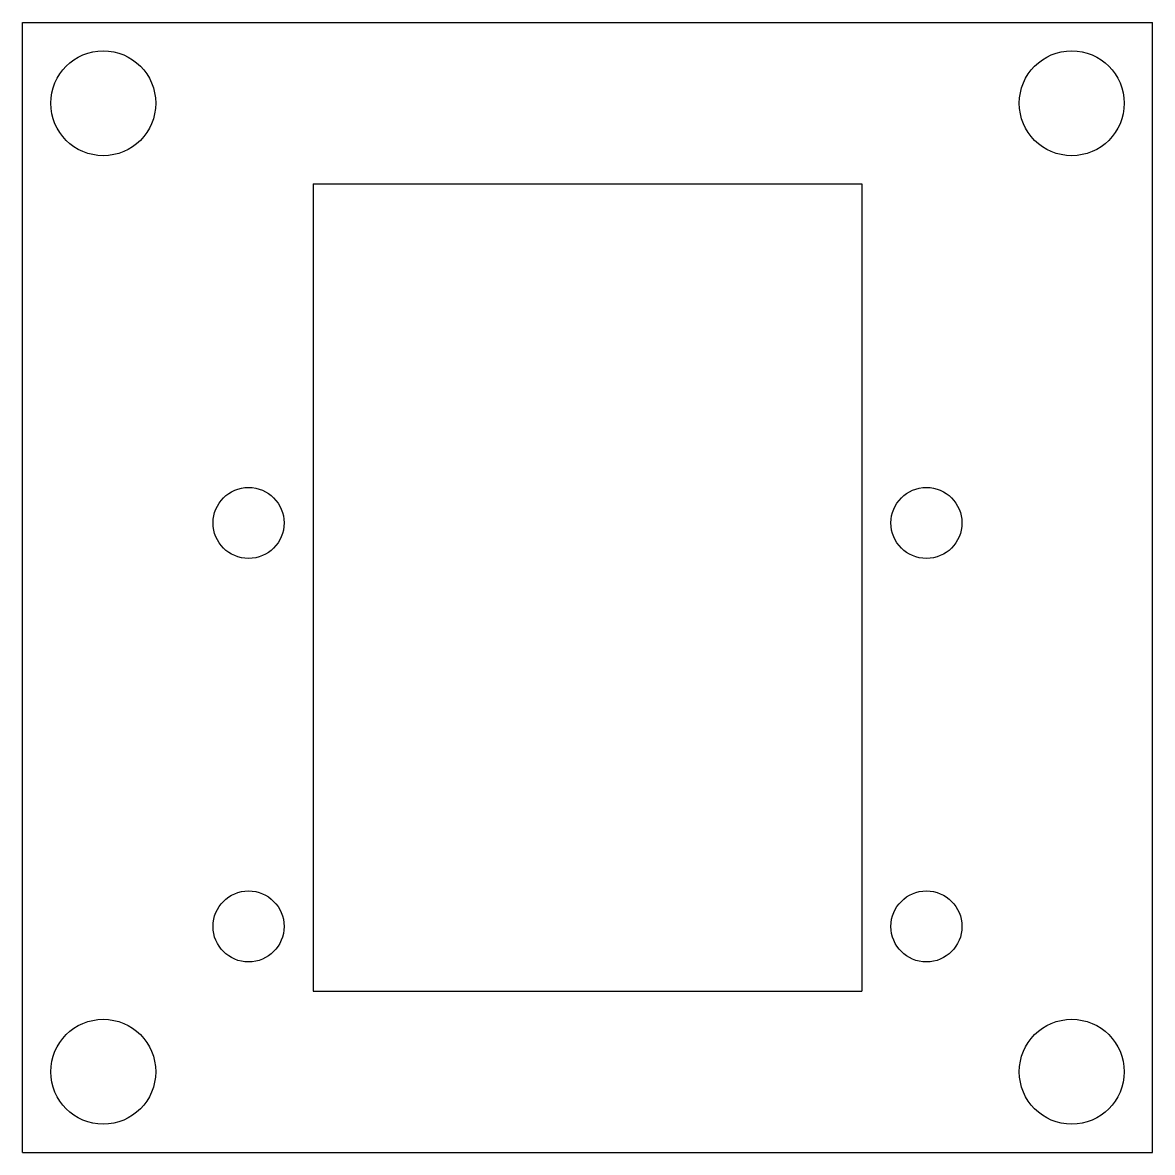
# Model space of a CAD drawing. Header units: millimetres. Extents: x -5 to 30, y -5 to 30.
import ezdxf

# ---------------------------------------------------------------- set-up
doc = ezdxf.new("R2010")
doc.units = ezdxf.units.MM

msp = doc.modelspace()

# ---------------------------------------------------------------- linework, layer by layer
at = {"color": 7, "linetype": 'Continuous', "lineweight": 25}
for p, q in [((-5, 30), (30, 30)), ((-5, -5), (-5, 30)), ((30, -5), (30, 30)), ((4, 25), (4, 0)), ((4, 25), (21, 25)), ((21, 25), (21, 0)), ((4, 0), (21, 0)), ((-5, -5), (30, -5))]:
    msp.add_line(p, q, dxfattribs=at)
for centre, radius in [((-2.5, 27.5), 1.624), ((27.5, 27.5), 1.624), ((2, 14.5), 1.1), ((23, 14.5), 1.1), ((2, 2), 1.1), ((23, 2), 1.1), ((-2.5, -2.5), 1.624), ((27.5, -2.5), 1.624)]:
    msp.add_circle(centre, radius, dxfattribs=at)

doc.saveas('drawing.dxf')
